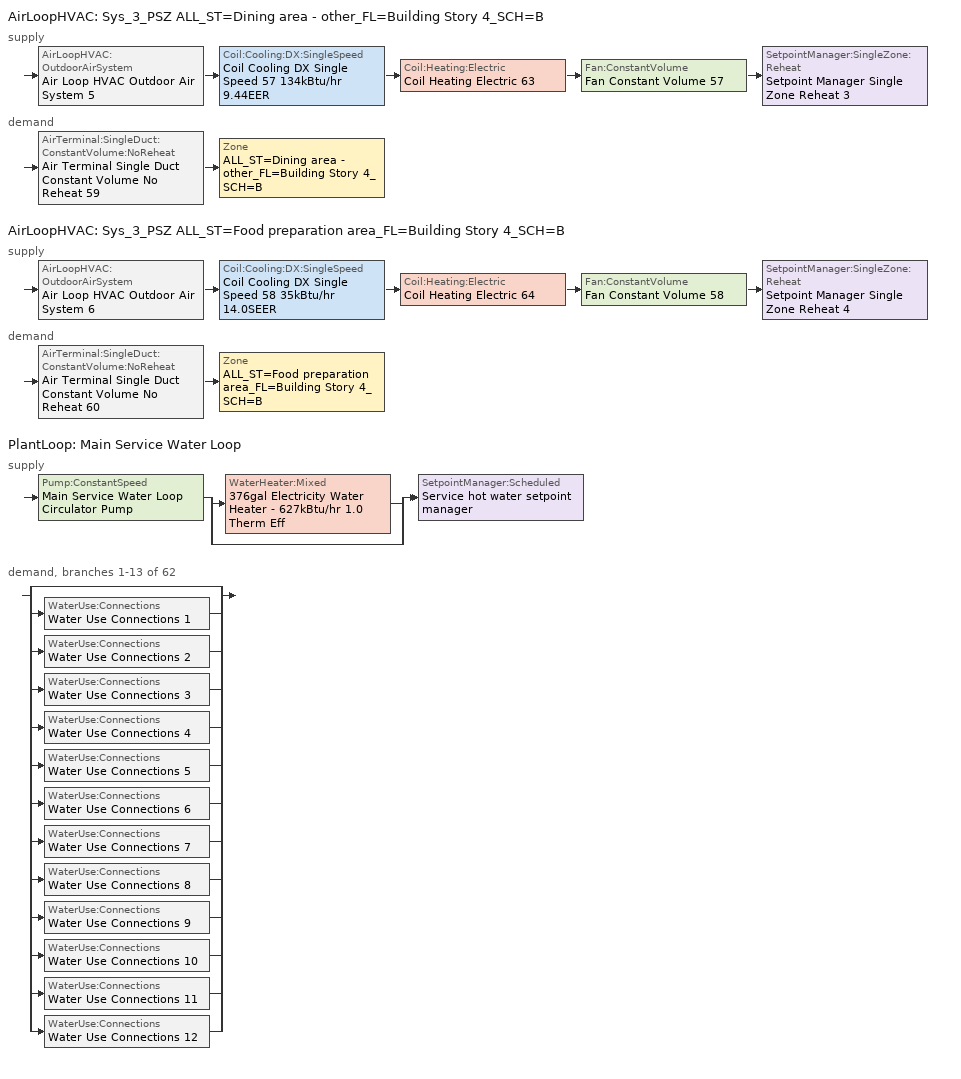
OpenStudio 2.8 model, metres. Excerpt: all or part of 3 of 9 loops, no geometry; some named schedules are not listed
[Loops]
AirLoopHVAC 'Sys_3_PSZ ALL_ST=Dining area - other_FL=Building Story 4_SCH=B'
 supply: AirLoopHVAC:OutdoorAirSystem 'Air Loop HVAC Outdoor Air System 5' > Coil:Cooling:DX:SingleSpeed 'Coil Cooling DX Single Speed 57 134kBtu/hr 9.44EER' > Coil:Heating:Electric 'Coil Heating Electric 63' > Fan:ConstantVolume 'Fan Constant Volume 57' > SetpointManager:SingleZone:Reheat 'Setpoint Manager Single Zone Reheat 3'
 demand: AirTerminal:SingleDuct:ConstantVolume:NoReheat 'Air Terminal Single Duct Constant Volume No Reheat 59' > Zone 'ALL_ST=Dining area - other_FL=Building Story 4_SCH=B'
AirLoopHVAC 'Sys_3_PSZ ALL_ST=Food preparation area_FL=Building Story 4_SCH=B'
 supply: AirLoopHVAC:OutdoorAirSystem 'Air Loop HVAC Outdoor Air System 6' > Coil:Cooling:DX:SingleSpeed 'Coil Cooling DX Single Speed 58 35kBtu/hr 14.0SEER' > Coil:Heating:Electric 'Coil Heating Electric 64' > Fan:ConstantVolume 'Fan Constant Volume 58' > SetpointManager:SingleZone:Reheat 'Setpoint Manager Single Zone Reheat 4'
 demand: AirTerminal:SingleDuct:ConstantVolume:NoReheat 'Air Terminal Single Duct Constant Volume No Reheat 60' > Zone 'ALL_ST=Food preparation area_FL=Building Story 4_SCH=B'
PlantLoop 'Main Service Water Loop'
 supply: Pump:ConstantSpeed 'Main Service Water Loop Circulator Pump' > split
  | WaterHeater:Mixed '376gal Electricity Water Heater - 627kBtu/hr 1.0 Therm Eff'
  | bypass
  join > SetpointManager:Scheduled 'Service hot water setpoint manager'
 demand, branches 1-13 of 62: split
  | bypass
  | WaterUse:Connections 'Water Use Connections 1'
  | WaterUse:Connections 'Water Use Connections 2'
  | WaterUse:Connections 'Water Use Connections 3'
  | WaterUse:Connections 'Water Use Connections 4'
  | WaterUse:Connections 'Water Use Connections 5'
  | WaterUse:Connections 'Water Use Connections 6'
  | WaterUse:Connections 'Water Use Connections 7'
  | WaterUse:Connections 'Water Use Connections 8'
  | WaterUse:Connections 'Water Use Connections 9'
  | WaterUse:Connections 'Water Use Connections 10'
  | WaterUse:Connections 'Water Use Connections 11'
  | WaterUse:Connections 'Water Use Connections 12'
[Sizing:Zone] Zone Cooling Design Supply Air Temperature Input Method=SupplyAirTemperature; Zone Cooling Design Supply Air Temperature {C}=13; Zone Cooling Design Supply Air Temperature Difference {deltaC}=11.11; Zone Heating Design Supply Air Temperature Input Method=SupplyAirTemperature; Zone Heating Design Supply Air Temperature {C}=43; Zone Heating Design Supply Air Temperature Difference {deltaC}=11.11; Zone Cooling Design Supply Air Humidity Ratio {kg-H2O/kg-air}=0.0085; Zone Heating Design Supply Air Humidity Ratio {kg-H2O/kg-air}=0.008; Zone Heating Sizing Factor=1.3; Zone Cooling Sizing Factor=1.1; Cooling Design Air Flow Method=DesignDay; Heating Design Air Flow Method=DesignDay; Account for Dedicated Outdoor Air System=No; Dedicated Outdoor Air System Control Strategy=NeutralSupplyAir; Dedicated Outdoor Air Low Setpoint Temperature for Design {C}=autosize; Dedicated Outdoor Air High Setpoint Temperature for Design {C}=autosize
ALL_ST=Dining area - other_FL=Building Story 4_SCH=B; ALL_ST=Food preparation area_FL=Building Story 4_SCH=B
[Zone equipment]
ALL_ST=Dining area - other_FL=Building Story 4_SCH=B: Air Terminal Single Duct Constant Volume No Reheat 59, Zone HVAC Baseboard Convective Electric 64
ALL_ST=Food preparation area_FL=Building Story 4_SCH=B: Air Terminal Single Duct Constant Volume No Reheat 60, Zone HVAC Baseboard Convective Electric 65
[AirLoopHVAC] Design Supply Air Flow Rate {m3/s}=AutoSize
Name | Availability Schedule
Sys_3_PSZ ALL_ST=Dining area - other_FL=Building Story 4_SCH=B | Sys_3_PSZ ALL_ST=Dining area - other_FL=Building Story 4_SCH=B Occ Sch
Sys_3_PSZ ALL_ST=Food preparation area_FL=Building Story 4_SCH=B | Sys_3_PSZ ALL_ST=Food preparation area_FL=Building Story 4_SCH=B Occ Sch
[Sizing:System] Type of Load to Size On=Sensible; Design Outdoor Air Flow Rate {m3/s}=Autosize; Central Heating Maximum System Air Flow Ratio=1; Preheat Design Temperature {C}=7; Preheat Design Humidity Ratio {kg-H2O/kg-Air}=0.008; Precool Design Temperature {C}=13; Precool Design Humidity Ratio {kg-H2O/kg-Air}=0.008; Central Cooling Design Supply Air Temperature {C}=13; Central Heating Design Supply Air Temperature {C}=43; Sizing Option=NonCoincident; 100% Outdoor Air in Cooling=No; 100% Outdoor Air in Heating=No; Central Cooling Design Supply Air Humidity Ratio {kg-H2O/kg-Air}=0.0085; Central Heating Design Supply Air Humidity Ratio {kg-H2O/kg-Air}=0.008; Cooling Design Air Flow Method=DesignDay; Cooling Design Air Flow Rate {m3/s}=0; Heating Design Air Flow Method=DesignDay; Heating Design Air Flow Rate {m3/s}=0; System Outdoor Air Method=ZoneSum; Zone Maximum Outdoor Air Fraction=1; Cooling Supply Air Flow Rate Per Floor Area {m3/s-m2}=0.00996765; Cooling Fraction of Autosized Cooling Supply Air Flow Rate=1; Cooling Supply Air Flow Rate Per Unit Cooling Capacity {m3/s-W}=3.94755e-05; Heating Supply Air Flow Rate Per Floor Area {m3/s-m2}=0.00996765; Heating Fraction of Autosized Heating Supply Air Flow Rate=1; Heating Fraction of Autosized Cooling Supply Air Flow Rate=1; Heating Supply Air Flow Rate Per Unit Heating Capacity {m3/s-W}=3.15882e-05; Cooling Design Capacity Method=CoolingDesignCapacity; Cooling Design Capacity {W}=autosize; Cooling Design Capacity Per Floor Area {W/m2}=234.7; Fraction of Autosized Cooling Design Capacity=1; Heating Design Capacity Method=HeatingDesignCapacity; Heating Design Capacity {W}=autosize; Heating Design Capacity Per Floor Area {W/m2}=157; Fraction of Autosized Heating Design Capacity=1; Central Cooling Capacity Control Method=OnOff
Sys_3_PSZ ALL_ST=Dining area - other_FL=Building Story 4_SCH=B; Sys_3_PSZ ALL_ST=Food preparation area_FL=Building Story 4_SCH=B
[Fan:ConstantVolume] Availability Schedule=Always On Discrete; Fan Total Efficiency=0.39975; Pressure Rise {Pa}=640; Maximum Flow Rate {m3/s}=AutoSize; Motor Efficiency=0.615
Fan Constant Volume 57; Fan Constant Volume 58
[Coil:Heating:Electric] Availability Schedule=Always On Discrete
Coil Heating Electric 63; Coil Heating Electric 64
[Coil:Cooling:DX:SingleSpeed] Availability Schedule=Always On Discrete; Rated Total Cooling Capacity {W}=autosize; Rated Sensible Heat Ratio=autosize; Rated Air Flow Rate {m3/s}=autosize; Rated Evaporator Fan Power Per Volume Flow Rate {W/(m3/s)}=773.3; Total Cooling Capacity Function of Temperature Curve=DXCOOL-NECB2011-REF-CAPFT; Total Cooling Capacity Function of Flow Fraction Curve=DXCOOL-NECB2011-REF-CAPFFLOW; Energy Input Ratio Function of Temperature Curve=DXCOOL-NECB2011-REF-COOLEIRFT; Energy Input Ratio Function of Flow Fraction Curve=DXCOOL-NECB2011-REF-COOLEIRFFLOW; Part Load Fraction Correlation Curve=DXCOOL-NECB2011-REF-COOLPLFFPLR; Condenser Type=AirCooled; Evaporative Condenser Effectiveness=0; Evaporative Condenser Air Flow Rate {m3/s}=Autosize; Evaporative Condenser Pump Rated Power Consumption {W}=Autosize; Crankcase Heater Capacity {W}=0; Maximum Outdoor Dry-Bulb Temperature for Crankcase Heater Operation {C}=0; Basin Heater Capacity {W/K}=0; Basin Heater Setpoint Temperature {C}=10
Name | Rated COP {W/W}
Coil Cooling DX Single Speed 57 134kBtu/hr 9.44EER | 3.27943
Coil Cooling DX Single Speed 58 35kBtu/hr 14.0SEER | 4.11713
[Controller:OutdoorAir] Minimum Outdoor Air Flow Rate {m3/s}=autosize; Maximum Outdoor Air Flow Rate {m3/s}=Autosize; Economizer Control Action Type=ModulateFlow; Lockout Type=NoLockout; Minimum Limit Type=FixedMinimum; High Humidity Control=No; Heat Recovery Bypass Control Type=BypassWhenOAFlowGreaterThanMinimum
Name | Economizer Control Type | Minimum Outdoor Air Schedule | Controller Mechanical Ventilation | Economizer Maximum Limit Dry-Bulb Temperature {C} | Economizer Maximum Limit Enthalpy {J/kg} | Economizer Minimum Limit Dry-Bulb Temperature {C}
Controller Outdoor Air 5 | DifferentialEnthalpy | Sys_3_PSZ ALL_ST=Dining area - other_FL=Building Story 4_SCH=B Occ Sch | Controller Mechanical Ventilation 5
Controller Outdoor Air 6 | NoEconomizer | Sys_3_PSZ ALL_ST=Food preparation area_FL=Building Story 4_SCH=B Occ Sch | Controller Mechanical Ventilation 6 | 28 | 64000 | -100
[Controller:MechanicalVentilation] Availability Schedule=Always On Discrete; System Outdoor Air Method=ZoneSum
Controller Mechanical Ventilation 5; Controller Mechanical Ventilation 6
[AirLoopHVAC:OutdoorAirSystem]
Name | Controller
Air Loop HVAC Outdoor Air System 5 | Controller Outdoor Air 5
Air Loop HVAC Outdoor Air System 6 | Controller Outdoor Air 6
[SetpointManager:Scheduled]
Service hot water setpoint manager: Control Variable=Temperature; Schedule=Service Water Loop Temp - 140F
[ZoneHVAC:Baseboard:Convective:Electric] Availability Schedule=Always On Discrete; Nominal Capacity {W}=autosize; Efficiency=1
Zone HVAC Baseboard Convective Electric 64; Zone HVAC Baseboard Convective Electric 65
[AirTerminal:SingleDuct:ConstantVolume:NoReheat] Availability Schedule=Always On Discrete; Maximum Air Flow Rate {m3/s}=AutoSize
Air Terminal Single Duct Constant Volume No Reheat 59; Air Terminal Single Duct Constant Volume No Reheat 60
[SetpointManager:SingleZone:Reheat] Minimum Supply Air Temperature {C}=13; Maximum Supply Air Temperature {C}=43
Name | Control Zone
Setpoint Manager Single Zone Reheat 3 | ALL_ST=Dining area - other_FL=Building Story 4_SCH=B
Setpoint Manager Single Zone Reheat 4 | ALL_ST=Food preparation area_FL=Building Story 4_SCH=B
[PlantLoop]
Main Service Water Loop: Glycol Concentration=0; Maximum Loop Temperature {C}=60; Minimum Loop Temperature {C}=10; Plant Loop Volume {m3}=Autocalculate; Load Distribution Scheme=Optimal
[Sizing:Plant]
Main Service Water Loop: Loop Type=Heating; Design Loop Exit Temperature {C}=60; Loop Design Temperature Difference {deltaC}=5; Sizing Option=NonCoincident; Zone Timesteps in Averaging Window=1; Coincident Sizing Factor Mode=None
[Pump:ConstantSpeed]
Main Service Water Loop Circulator Pump: Rated Flow Rate {m3/s}=autosize; Rated Pump Head {Pa}=589752; Rated Power Consumption {W}=autosize; Motor Efficiency=0.855; Fraction of Motor Inefficiencies to Fluid Stream=0; Pump Control Type=Intermittent; Design Power Sizing Method=PowerPerFlowPerPressure; Design Electric Power per Unit Flow Rate {W/(m3/s)}=348701.1; Design Shaft Power per Unit Flow Rate per Unit Head {W-s/m3-Pa}=1.28205
[WaterHeater:Mixed]
376gal Electricity Water Heater - 627kBtu/hr 1.0 Therm Eff: Tank Volume {m3}=1.42181; Setpoint Temperature Schedule=Service Water Loop Temp - 140F; Deadband Temperature Difference {deltaC}=2; Maximum Temperature Limit {C}=60; Heater Control Type=Cycle; Heater Maximum Capacity {W}=183709; Heater Fuel Type=Electricity; Heater Thermal Efficiency=1; Off Cycle Parasitic Fuel Consumption Rate {W}=122.494; Off Cycle Parasitic Fuel Type=Electricity; Off Cycle Parasitic Heat Fraction to Tank=0.8; On Cycle Parasitic Fuel Consumption Rate {W}=122.494; On Cycle Parasitic Fuel Type=Electricity; On Cycle Parasitic Heat Fraction to Tank=0; Ambient Temperature Indicator=Schedule; Ambient Temperature Schedule=Water Heater Ambient Temp Schedule - 70f; Off Cycle Loss Coefficient to Ambient Temperature {W/K}=5.26259; On Cycle Loss Coefficient to Ambient Temperature {W/K}=5.26259; Use Side Effectiveness=1; Source Side Effectiveness=1; Use Side Design Flow Rate {m3/s}=autosize; Source Side Design Flow Rate {m3/s}=autosize; Indirect Water Heating Recovery Time {hr}=1.5; Source Side Flow Control Mode=IndirectHeatPrimarySetpoint
[WaterUse:Connections]
Name | Water Use Equipment Name 1
Water Use Connections 1 | Banquet_flr_6 Service Water Use 0.34gal/min
Water Use Connections 2 | Cafe_flr_1 Service Water Use 0.02gal/min
Water Use Connections 3 | Dining_flr_6 Service Water Use 0.34gal/min
Water Use Connections 4 | Kitchen_flr_6 Service Water Use 0.05gal/min
Water Use Connections 5 | Laundry_flr_1 Service Water Use 0.02gal/min
Water Use Connections 6 | Lobby_flr_1 Service Water Use 0.33gal/min
Water Use Connections 7 | Retail_1_flr_1 Service Water Use 0.01gal/min
Water Use Connections 8 | Retail_2_flr_1 Service Water Use 0.01gal/min
Water Use Connections 9 | Room_1_flr_3 Service Water Use 0.08gal/min
Water Use Connections 10 | Room_1_flr_6 Service Water Use 0.08gal/min
Water Use Connections 11 | Room_2_flr_3 Service Water Use 0.08gal/min
Water Use Connections 12 | Room_2_flr_6 Service Water Use 0.08gal/min
[WaterUse:Equipment:Definition]
Name | Peak Flow Rate {m3/s} | Target Temperature Schedule | Sensible Fraction Schedule | Latent Fraction Schedule
Banquet_flr_6 Service Water Use Def 0.34gal/min | 2.11381e-05 | Schedule Ruleset 5 | Schedule Ruleset 3 | Schedule Ruleset 4
Cafe_flr_1 Service Water Use Def 0.02gal/min | 1.50463e-06 | Schedule Ruleset 8 | Schedule Ruleset 6 | Schedule Ruleset 7
Dining_flr_6 Service Water Use Def 0.34gal/min | 2.11381e-05 | Schedule Ruleset 11 | Schedule Ruleset 9 | Schedule Ruleset 10
Kitchen_flr_6 Service Water Use Def 0.05gal/min | 3.29204e-06 | Schedule Ruleset 14 | Schedule Ruleset 12 | Schedule Ruleset 13
Laundry_flr_1 Service Water Use Def 0.02gal/min | 1.24346e-06 | Schedule Ruleset 17 | Schedule Ruleset 15 | Schedule Ruleset 16
Lobby_flr_1 Service Water Use Def 0.33gal/min | 2.08442e-05 | Schedule Ruleset 20 | Schedule Ruleset 18 | Schedule Ruleset 19
Retail_1_flr_1 Service Water Use Def 0.01gal/min | 4.74976e-07 | Schedule Ruleset 23 | Schedule Ruleset 21 | Schedule Ruleset 22
Retail_2_flr_1 Service Water Use Def 0.01gal/min | 5.50024e-07 | Schedule Ruleset 26 | Schedule Ruleset 24 | Schedule Ruleset 25
Room_1_flr_3 Service Water Use Def 0.08gal/min | 4.97412e-06 | Schedule Ruleset 29 | Schedule Ruleset 27 | Schedule Ruleset 28
Room_1_flr_6 Service Water Use Def 0.08gal/min | 4.97412e-06 | Schedule Ruleset 32 | Schedule Ruleset 30 | Schedule Ruleset 31
Room_2_flr_3 Service Water Use Def 0.08gal/min | 4.97354e-06 | Schedule Ruleset 35 | Schedule Ruleset 33 | Schedule Ruleset 34
Room_2_flr_6 Service Water Use Def 0.08gal/min | 4.97354e-06 | Schedule Ruleset 38 | Schedule Ruleset 36 | Schedule Ruleset 37
[WaterUse:Equipment]
Name | Water Use Equipment Definition | Space | Flow Rate Fraction Schedule
Banquet_flr_6 Service Water Use 0.34gal/min | Banquet_flr_6 Service Water Use Def 0.34gal/min | Banquet_Flr_6 | NECB-B-Service Water Heating
Cafe_flr_1 Service Water Use 0.02gal/min | Cafe_flr_1 Service Water Use Def 0.02gal/min | Cafe_Flr_1 | NECB-C-Service Water Heating
Dining_flr_6 Service Water Use 0.34gal/min | Dining_flr_6 Service Water Use Def 0.34gal/min | Dining_Flr_6 | NECB-B-Service Water Heating
Kitchen_flr_6 Service Water Use 0.05gal/min | Kitchen_flr_6 Service Water Use Def 0.05gal/min | Kitchen_Flr_6 | NECB-B-Service Water Heating
Laundry_flr_1 Service Water Use 0.02gal/min | Laundry_flr_1 Service Water Use Def 0.02gal/min | Laundry_Flr_1 | NECB-C-Service Water Heating
Lobby_flr_1 Service Water Use 0.33gal/min | Lobby_flr_1 Service Water Use Def 0.33gal/min | Lobby_Flr_1 | NECB-H-Service Water Heating
Retail_1_flr_1 Service Water Use 0.01gal/min | Retail_1_flr_1 Service Water Use Def 0.01gal/min | Retail_1_Flr_1 | NECB-C-Service Water Heating
Retail_2_flr_1 Service Water Use 0.01gal/min | Retail_2_flr_1 Service Water Use Def 0.01gal/min | Retail_2_Flr_1 | NECB-C-Service Water Heating
Room_1_flr_3 Service Water Use 0.08gal/min | Room_1_flr_3 Service Water Use Def 0.08gal/min | Room_1_Flr_3 | NECB-F-Service Water Heating
Room_1_flr_6 Service Water Use 0.08gal/min | Room_1_flr_6 Service Water Use Def 0.08gal/min | Room_1_Flr_6 | NECB-F-Service Water Heating
Room_2_flr_3 Service Water Use 0.08gal/min | Room_2_flr_3 Service Water Use Def 0.08gal/min | Room_2_Flr_3 | NECB-F-Service Water Heating
Room_2_flr_6 Service Water Use 0.08gal/min | Room_2_flr_6 Service Water Use Def 0.08gal/min | Room_2_Flr_6 | NECB-F-Service Water Heating
[Schedule:Ruleset]
Service Water Loop Temp - 140F: Default Day Schedule=Service Water Loop Temp - 140F Default
Water Heater Ambient Temp Schedule - 70f: Default Day Schedule=Water Heater Ambient Temp Schedule - 70f Default
Schedule Ruleset 3: Default Day Schedule=Schedule Day 8
Schedule Ruleset 4: Default Day Schedule=Schedule Day 9
Schedule Ruleset 5: Default Day Schedule=Schedule Day 10
NECB-B-Service Water Heating: Default Day Schedule=NECB-B-Service Water Heating Default
Schedule Ruleset 6: Default Day Schedule=Schedule Day 11
Schedule Ruleset 7: Default Day Schedule=Schedule Day 12
Schedule Ruleset 8: Default Day Schedule=Schedule Day 13
NECB-C-Service Water Heating: Default Day Schedule=NECB-C-Service Water Heating Default
Schedule Ruleset 9: Default Day Schedule=Schedule Day 14
Schedule Ruleset 10: Default Day Schedule=Schedule Day 15
Schedule Ruleset 11: Default Day Schedule=Schedule Day 16
Schedule Ruleset 12: Default Day Schedule=Schedule Day 17
Schedule Ruleset 13: Default Day Schedule=Schedule Day 18
Schedule Ruleset 14: Default Day Schedule=Schedule Day 19
Schedule Ruleset 15: Default Day Schedule=Schedule Day 20
Schedule Ruleset 16: Default Day Schedule=Schedule Day 21
Schedule Ruleset 17: Default Day Schedule=Schedule Day 22
Schedule Ruleset 18: Default Day Schedule=Schedule Day 23
Schedule Ruleset 19: Default Day Schedule=Schedule Day 24
Schedule Ruleset 20: Default Day Schedule=Schedule Day 25
NECB-H-Service Water Heating: Default Day Schedule=NECB-H-Service Water Heating Default
Schedule Ruleset 21: Default Day Schedule=Schedule Day 26
Schedule Ruleset 22: Default Day Schedule=Schedule Day 27
Schedule Ruleset 23: Default Day Schedule=Schedule Day 28
Schedule Ruleset 24: Default Day Schedule=Schedule Day 29
Schedule Ruleset 26: Default Day Schedule=Schedule Day 31
NECB-F-Service Water Heating: Default Day Schedule=NECB-F-Service Water Heating Default
Sys_3_PSZ ALL_ST=Dining area - other_FL=Building Story 4_SCH=B Occ Sch: Default Day Schedule=Sys_3_PSZ ALL_ST=Dining area - other_FL=Building Story 4_SCH=B Occ Sch Default; Summer Design Day Schedule=Sys_3_PSZ ALL_ST=Dining area - other_FL=Building Story 4_SCH=B Occ Sch Summer Design Day; Winter Design Day Schedule=Sys_3_PSZ ALL_ST=Dining area - other_FL=Building Story 4_SCH=B Occ Sch Winter Design Day
Sys_3_PSZ ALL_ST=Food preparation area_FL=Building Story 4_SCH=B Occ Sch: Default Day Schedule=Sys_3_PSZ ALL_ST=Food preparation area_FL=Building Story 4_SCH=B Occ Sch Default; Summer Design Day Schedule=Sys_3_PSZ ALL_ST=Food preparation area_FL=Building Story 4_SCH=B Occ Sch Summer Design Day; Winter Design Day Schedule=Sys_3_PSZ ALL_ST=Food preparation area_FL=Building Story 4_SCH=B Occ Sch Winter Design Day
[Schedule:Day]
Service Water Loop Temp - 140F Default: 24, 0, 60
Water Heater Ambient Temp Schedule - 70f Default: 24, 0, 21.1111
NECB-B-Service Water Heating Default: 1, 0, 0.6, 2, 0, 0.5, 9, 0, 0.05, 11, 0, 0.7, 12, 0, 0.4, 13, 0, 0.5, 15, 0, 0.6, 16, 0, 0.4, 18, 0, 0.3, 19, 0, 0.4, 20, 0, 0.5, 22, 0, 0.8, 24, 0, 0.9
NECB-C-Service Water Heating Default: 8, 0, 0.05, 9, 0, 0.1, 10, 0, 0.2, 11, 0, 0.3, 12, 0, 0.4, 16, 0, 0.8, 17, 0, 0.6, 18, 0, 0.4, 19, 0, 0.3, 21, 0, 0.2, 24, 0, 0.05
NECB-H-Service Water Heating Default: 24, 0, 0.9
Sys_3_PSZ ALL_ST=Dining area - other_FL=Building Story 4_SCH=B Occ Sch Default; Sys_3_PSZ ALL_ST=Food preparation area_FL=Building Story 4_SCH=B Occ Sch Default: 1, 0, 1, 10, 0, 0, 24, 0, 1
Sys_3_PSZ ALL_ST=Dining area - other_FL=Building Story 4_SCH=B Occ Sch Winter Design Day; Sys_3_PSZ ALL_ST=Dining area - other_FL=Building Story 4_SCH=B Occ Sch Summer Design Day; Sys_3_PSZ ALL_ST=Food preparation area_FL=Building Story 4_SCH=B Occ Sch Winter Design Day; Sys_3_PSZ ALL_ST=Food preparation area_FL=Building Story 4_SCH=B Occ Sch Summer Design Day: 24, 0, 1
[Schedule:Rule] Date Specification Type=DateRange; Start Month=1; Start Day=1; End Month=12; End Day=31
Name | Schedule Ruleset | Rule Order | Day Schedule | Apply Monday | Apply Tuesday | Apply Wednesday | Apply Thursday | Apply Friday | Apply Saturday | Apply Sunday
Schedule Rule 98 | NECB-B-Service Water Heating | 2 | NECB-B-Service Water Heating Default|Wkdy Day | Yes | Yes | Yes | Yes | Yes
Schedule Rule 99 | NECB-B-Service Water Heating | 1 | NECB-B-Service Water Heating Sat Day |  |  |  |  |  | Yes
Schedule Rule 100 | NECB-B-Service Water Heating | 0 | NECB-B-Service Water Heating Sun|Hol Day |  |  |  |  |  |  | Yes
Schedule Rule 101 | NECB-C-Service Water Heating | 2 | NECB-C-Service Water Heating Default|Wkdy Day | Yes | Yes | Yes | Yes | Yes
Schedule Rule 102 | NECB-C-Service Water Heating | 1 | NECB-C-Service Water Heating Sat Day |  |  |  |  |  | Yes
Schedule Rule 103 | NECB-C-Service Water Heating | 0 | NECB-C-Service Water Heating Sun|Hol Day |  |  |  |  |  |  | Yes
Schedule Rule 104 | NECB-H-Service Water Heating | 2 | NECB-H-Service Water Heating Default|Wkdy Day | Yes | Yes | Yes | Yes | Yes
Schedule Rule 105 | NECB-H-Service Water Heating | 1 | NECB-H-Service Water Heating Sat Day |  |  |  |  |  | Yes
Schedule Rule 106 | NECB-H-Service Water Heating | 0 | NECB-H-Service Water Heating Sun|Hol Day |  |  |  |  |  |  | Yes
Sys_3_PSZ ALL_ST=Dining area - other_FL=Building Story 4_SCH=B Occ Sch Saturday Rule | Sys_3_PSZ ALL_ST=Dining area - other_FL=Building Story 4_SCH=B Occ Sch | 1 | Sys_3_PSZ ALL_ST=Dining area - other_FL=Building Story 4_SCH=B Occ Sch Saturday |  |  |  |  |  | Yes
Sys_3_PSZ ALL_ST=Dining area - other_FL=Building Story 4_SCH=B Occ Sch Sunday Rule | Sys_3_PSZ ALL_ST=Dining area - other_FL=Building Story 4_SCH=B Occ Sch | 0 | Sys_3_PSZ ALL_ST=Dining area - other_FL=Building Story 4_SCH=B Occ Sch Sunday |  |  |  |  |  |  | Yes
Sys_3_PSZ ALL_ST=Food preparation area_FL=Building Story 4_SCH=B Occ Sch Saturday Rule | Sys_3_PSZ ALL_ST=Food preparation area_FL=Building Story 4_SCH=B Occ Sch | 1 | Sys_3_PSZ ALL_ST=Food preparation area_FL=Building Story 4_SCH=B Occ Sch Saturday |  |  |  |  |  | Yes
Sys_3_PSZ ALL_ST=Food preparation area_FL=Building Story 4_SCH=B Occ Sch Sunday Rule | Sys_3_PSZ ALL_ST=Food preparation area_FL=Building Story 4_SCH=B Occ Sch | 0 | Sys_3_PSZ ALL_ST=Food preparation area_FL=Building Story 4_SCH=B Occ Sch Sunday |  |  |  |  |  |  | Yes
[Schedule:Constant]
Always On Discrete: Value=1
[Curve:Biquadratic] Minimum Value of x=13; Maximum Value of x=24; Minimum Value of y=24; Maximum Value of y=46
Name | Coefficient1 Constant | Coefficient2 x | Coefficient3 x**2 | Coefficient4 y | Coefficient5 y**2 | Coefficient6 x*y
DXCOOL-NECB2011-REF-CAPFT | 0.867905 | 0.0142459 | 0.00055436 | -0.0075575 | 3.3e-05 | -0.0001918
DXCOOL-NECB2011-REF-COOLEIRFT | 0.116936 | 0.0284933 | -0.0004112 | 0.0214108 | 0.00016103 | -0.0006791
[Curve:Quadratic] Coefficient1 Constant=1; Coefficient2 x=0; Coefficient3 x**2=0; Minimum Value of x=0; Maximum Value of x=1
DXCOOL-NECB2011-REF-CAPFFLOW; DXCOOL-NECB2011-REF-COOLEIRFFLOW
[Curve:Cubic]
DXCOOL-NECB2011-REF-COOLPLFFPLR: Coefficient1 Constant=0.0277; Coefficient2 x=4.9151; Coefficient3 x**2=-8.184; Coefficient4 x**3=4.2702; Minimum Value of x=0.7; Maximum Value of x=1
